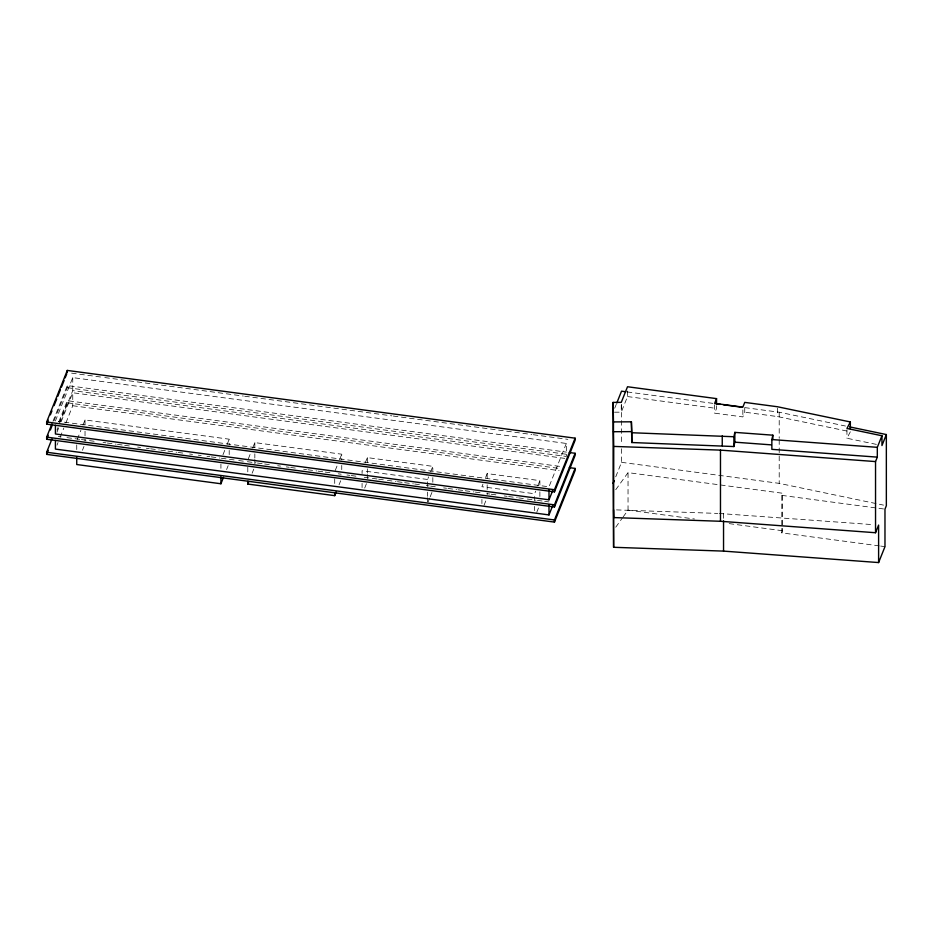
<?xml version="1.0" encoding="UTF-8"?>
<svg xmlns="http://www.w3.org/2000/svg" width="933" height="933" viewBox="0 0 933 933"><rect width="100%" height="100%" fill="white"/><g stroke="black" fill="none" stroke-linecap="round" stroke-linejoin="round"><path stroke-width="0.7" stroke-dasharray="4.67 3.5" d="M52.994 421.261L67.281 385.562L566.436 452.132M54.056 420.748L67.281 387.696L67.281 385.562M55.409 420.97L72.751 377.62L566.331 443.455L566.331 456.447L72.751 390.624L60.144 422.136M58.814 421.833L67.281 400.689L560.675 466.488M59.35 422.649L67.281 402.811L67.281 400.689M56.983 430.02L58.044 427.396M56.983 432.154L58.569 428.212M61.193 421.646L72.751 392.746L564.897 458.395M56.983 445.146L58.044 442.522M60.144 437.262L63.817 428.072M65.928 422.812L72.751 405.738L72.751 392.746M77.264 439.373L80.891 430.311M82.955 425.133L85.031 419.955L229.203 439.186L229.203 444.808M82.442 450.289L83.993 446.406M222.987 454.721L225.063 449.543M227.139 444.365L229.203 439.186M226.614 469.521L228.165 465.637M248.341 458.849L250.499 453.438M252.668 448.015L254.837 442.604L341.746 454.196L341.746 459.817M252.12 473.229L253.753 469.171M335.25 470.442L337.419 465.031M339.589 459.607L341.746 454.196M339.041 484.822L340.673 480.763M365.223 462.861L367.334 457.613L432.83 466.348L432.83 470.559M364.698 488.041L367.334 481.475M427.571 486.501L427.571 479.48L428.62 476.856M430.719 471.597L432.83 466.348M428.095 502.024L429.67 498.082M430.195 496.776L432.83 490.21M482.967 484.099L481.918 486.723L534.621 493.755L535.682 491.131M485.592 477.533L487.166 473.602L539.88 480.623L539.88 486.245M484.017 505.336L486.116 500.076M537.781 485.883L539.88 480.623M536.732 512.357L539.88 504.485M566.331 443.455L548.989 486.804L58.301 421.354M614.695 408.269L616.27 404.327M614.474 412.199L621.273 412.164L627.512 396.56L627.512 390.95M615.745 476.798L621.53 462.325L621.53 446.359M744.744 407.989L744.744 412.188L742.855 416.923L714.643 413.167L716.544 408.432L716.544 405.633M879.248 545.875L781.796 532.883L781.796 495.376L782.647 493.254L628.037 472.634L614.112 491.983M781.796 532.883L782.647 530.749L782.647 493.254M876.344 444.388L846.942 438.253L850.348 431.757L777.469 416.561L744.744 412.188M615.745 527.203L622.299 518.095M623.116 516.964L628.037 510.129L628.037 472.634M616.491 509.896L717.757 513.418M719.203 513.465L872.81 524.638M627.268 391.942L713.267 403.406M744.802 407.616L779.207 412.211L845.461 426.031M627.512 396.56L716.544 408.432M71.608 373.142L103.353 377.375M104.788 377.573L243.291 396.047M244.726 396.233L391.883 415.861M393.318 416.048L531.822 434.521M533.256 434.72L567.882 439.338M67.281 387.696L566.436 454.266M621.53 462.325L779.207 483.364L883.528 505.126M781.796 495.376L883.539 508.951M67.281 402.811L560.675 468.623M72.751 405.738L559.124 470.617M427.571 479.48L362.074 470.745L362.074 473.544M628.037 510.129L694.502 518.993M729.174 523.623L782.647 530.749M880.682 546.062L884.974 546.645M58.301 436.481L61.181 436.866M66.954 437.635L79.946 439.361M81.393 439.56L97.265 441.671M103.038 442.44L105.919 442.825M107.365 443.023L116.03 444.178M117.465 444.365L123.238 445.134M124.684 445.333L131.903 446.289M137.676 447.059L140.556 447.443M146.329 448.225L149.222 448.61M150.668 448.796L159.321 449.951M160.768 450.149L166.541 450.919M167.987 451.106L176.64 452.26M178.086 452.458L183.859 453.228M189.632 453.998L192.513 454.383M198.286 455.152L201.178 455.537M206.951 456.307L209.832 456.692M211.278 456.878L219.943 458.033M221.378 458.231L237.262 460.342M238.696 460.54L245.915 461.497M247.362 461.695L256.015 462.85M257.461 463.036L263.234 463.806M264.68 464.004L271.9 464.961M277.672 465.73L280.553 466.115M286.326 466.897L289.218 467.281M290.653 467.468L297.872 468.436M303.645 469.206L306.537 469.591M307.972 469.777L316.637 470.932M318.083 471.13L323.856 471.9M325.29 472.086L332.51 473.054M338.282 473.824L341.175 474.209M346.948 474.979L349.828 475.364M351.274 475.55L358.482 476.518M364.255 477.288L377.247 479.014M378.693 479.212L385.912 480.168M387.347 480.367L396.012 481.521M397.458 481.708L403.231 482.478M404.665 482.676L413.331 483.83M414.777 484.017L420.55 484.787M426.323 485.568L429.203 485.953M430.649 486.14L437.869 487.108M443.641 487.877L446.522 488.262M447.968 488.449L456.622 489.603M458.068 489.802L463.841 490.571M465.287 490.758L473.941 491.913M475.387 492.111L481.16 492.881M486.933 493.65L489.825 494.035M491.259 494.222L498.479 495.19M504.252 495.959L507.144 496.344M508.578 496.531L517.244 497.686M518.69 497.884L525.897 498.84M527.343 499.038L536.009 500.193M537.443 500.38L543.216 501.149M544.662 501.348L548.989 501.919M846.942 429.845L846.942 438.253M779.207 412.211L779.207 438.347M779.207 439.793L779.207 483.364M777.469 408.153L777.469 416.561M742.855 409.925L742.855 416.923M723.541 513.616L723.541 520.836M714.643 404.759L714.643 413.167M621.53 404.246L621.53 444.901M621.273 405.167L621.273 412.164M539.88 491.854L539.88 497.464M534.621 496.566L534.621 500.776M534.621 506.386L534.621 510.596M487.166 473.602L487.166 479.212M487.166 484.822L487.166 494.642M481.918 499.353L481.918 503.563M432.83 477.579L432.83 483.189M427.571 492.111L427.571 496.321M427.571 497.721L427.571 501.931M367.334 457.613L367.334 463.223M367.334 468.844L367.334 473.054M367.334 474.454L367.334 478.664M362.074 483.376L362.074 487.586M341.746 465.427L341.746 469.637M334.714 478.804L334.714 484.425M254.837 442.604L254.837 448.225M254.837 453.835L254.837 458.045M254.837 459.444L254.837 463.654M247.793 467.211L247.793 472.833M229.203 450.417L229.203 454.628M220.923 464.109L220.923 468.319M85.031 419.955L85.031 425.576M85.031 431.186L85.031 441.006M76.739 444.878L76.739 450.487M72.751 377.62L72.751 390.624"/><path stroke-width="1.4" d="M716.544 404.234L716.544 398.624L627.512 386.752L621.273 402.356L613.109 402.415L613.471 421.914L631.396 421.809L631.816 442.534L733.886 446.545L733.886 436.737L734.842 432.376L772.827 435.175L772.827 439.385M733.886 446.545L734.842 442.172L734.842 432.376M716.544 398.624L714.643 403.359L742.855 407.126L744.744 402.391L777.469 406.753L850.348 421.961L846.942 428.445L881.953 435.758L877.312 447.327L877.312 457.135L771.859 449.344L771.859 439.548L772.827 435.175M46.65 421.996L67.281 370.436L575.101 438.172L575.101 440.294L554.47 491.854L46.65 424.13L46.65 421.996L554.47 489.732L575.101 438.172M46.65 424.13L48.236 420.165M50.359 414.87L51.945 410.905M54.056 405.622L56.703 399.009M57.764 396.362L60.4 389.749M61.461 387.113L64.109 380.501M65.17 377.853L66.756 373.888M569.328 452.517L575.101 453.286L575.101 455.421L554.47 506.981L46.65 439.256L46.65 437.122L51.945 423.897M46.65 439.256L48.236 435.291M50.359 429.996L51.945 426.031M569.328 467.643L575.101 468.413L575.101 470.547L554.47 522.107L46.65 454.371L46.65 452.248L51.945 439.023M46.65 454.371L48.236 450.406M76.739 457.508L76.739 464.529L220.923 483.761L223.512 477.288M336.335 491.586L334.714 495.645L247.793 484.052L248.878 481.346M55.409 425.296L55.409 433.962L548.989 499.796L552.674 490.595M55.409 440.423L55.409 449.088L548.989 514.923L552.674 505.721M554.47 506.981L554.47 504.858L575.101 453.286M554.47 522.107L554.47 519.973L575.101 468.413M616.795 403.009L621.53 391.172L625.833 391.755M849.695 426.906L886.35 434.556L886.35 505.709L884.974 509.138L884.974 546.645L878.606 562.564L723.541 551.111L613.599 547.286L613.109 483.364L614.171 480.74M613.599 509.791L613.739 517.57L720.474 521.279L875.539 532.731L875.539 461.578L877.312 457.135M886.35 434.556L881.953 445.554L881.953 435.758M875.539 532.731L878.606 525.069L878.606 562.564M613.471 421.914L613.471 431.722L631.396 431.617M631.396 421.809L631.816 432.737L733.886 436.737M613.471 431.722L613.739 446.417L720.474 450.126L875.539 461.578M771.859 439.548L877.312 447.327M734.842 442.172L771.416 444.878M716.136 403.791L720.439 404.362M723.308 404.747L741.933 407.231M46.65 437.122L554.47 504.858M46.65 452.248L554.47 519.973M850.348 421.961L850.348 428.958M723.541 520.836L723.541 551.111M722.247 435.886L722.247 445.682M720.474 450.126L720.474 521.279M631.816 432.737L631.816 442.534M613.739 446.417L613.599 547.286M613.109 402.415L613.109 483.364M554.47 489.732L554.47 491.854M548.989 489.685L548.989 499.796M548.989 504.811L548.989 514.923M334.714 492.846L334.714 495.645M247.793 481.253L247.793 484.052M220.923 476.74L220.923 483.761M67.281 370.436L67.281 372.57"/></g></svg>
